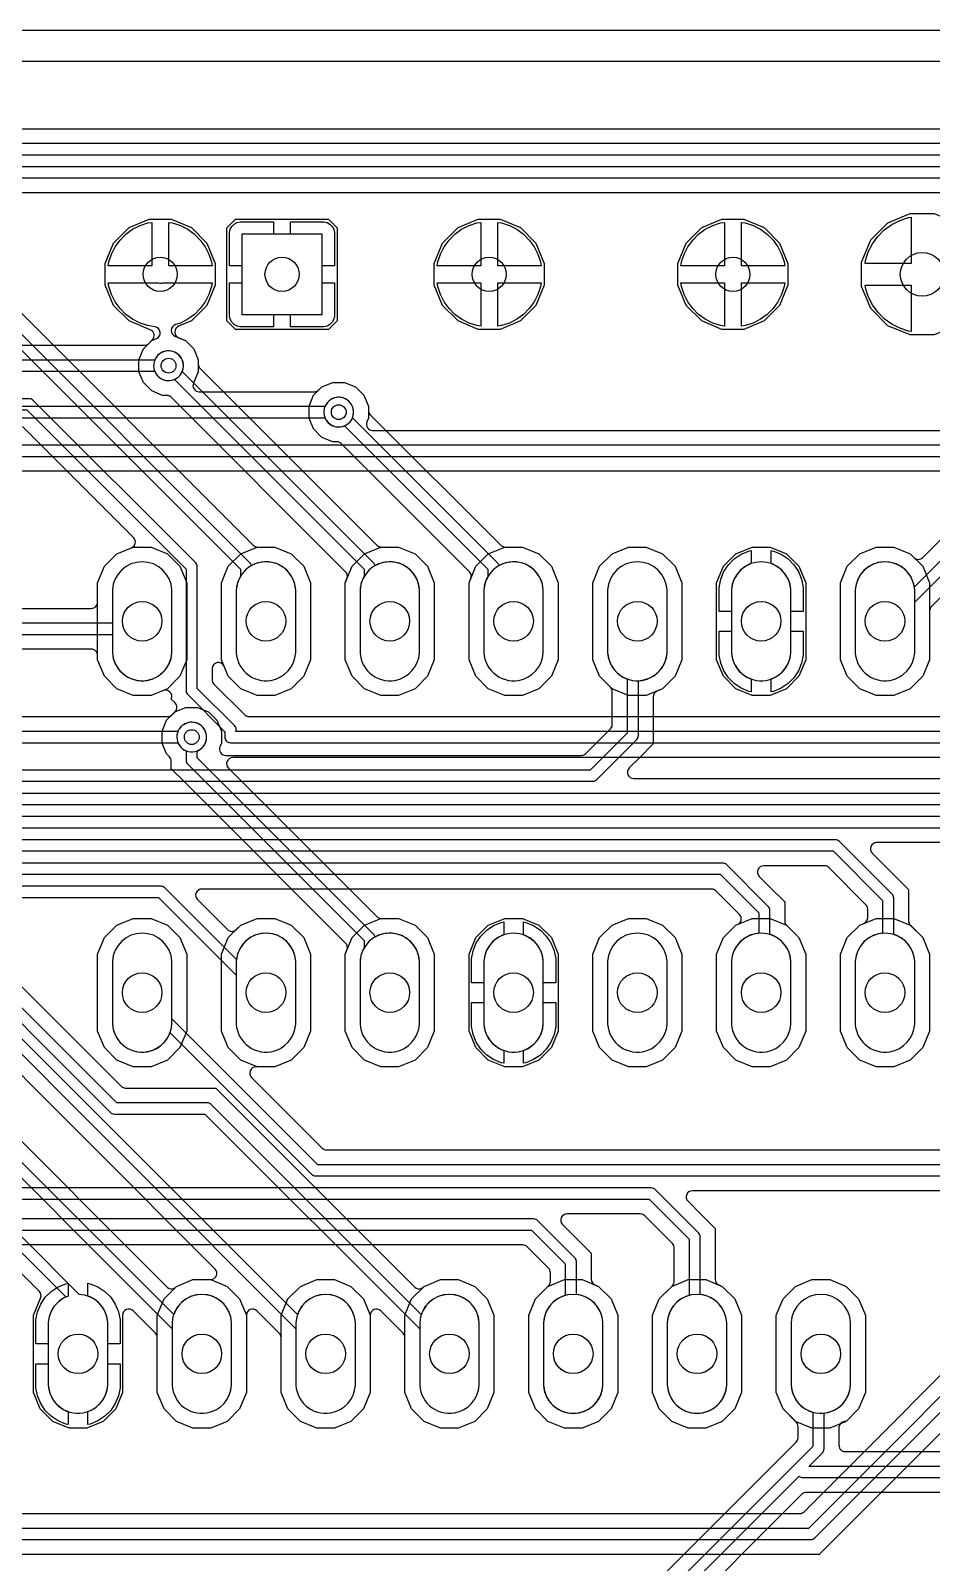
# Model space of a CAD drawing. Header units: millimetres. Extents: x -48 to 87, y -44 to 44.
# Drawn here: x 50.19 to 68.67, y 13.07 to 44.5 of the extents above; entities that cross this region are included whole.
import ezdxf

# ---------------------------------------------------------------- set-up
doc = ezdxf.new("R2010")
doc.units = ezdxf.units.MM

msp = doc.modelspace()

# ---------------------------------------------------------------- linework, layer by layer
at = {"layer": '16_copper'}
for points in [[(86.365, -19.5), (86.365, 42.468, 0.019634), (86.365, 42.478), (86.349, 42.677, 0.05898), (86.343, 42.706), (86.22, 43.084, 0.078702), (86.202, 43.119), (85.969, 43.441, 0.078694), (85.941, 43.469), (85.619, 43.702, 0.078712), (85.584, 43.72), (85.206, 43.843, 0.058974), (85.177, 43.849), (84.978, 43.865, 0.019634), (84.968, 43.865), (-46.07, 43.865, 0.019634)], [(31.584, 41.399), (32.521, 40.461, 0.198912), (32.611, 40.424), (38.725, 40.424, 0.198912), (38.815, 40.461), (40.841, 42.488), (69.547, 42.488)], [(69.374, 42.183), (41.015, 42.183, 0.198912), (40.934, 42.15), (38.904, 40.119), (32.432, 40.119), (30.753, 41.799)], [(32.385, 39.891), (38.951, 39.891, 0.198912), (39.032, 39.924), (41.062, 41.954), (69.326, 41.954)], [(69.215, 41.707), (41.77, 41.707, 0.198912), (41.689, 41.673), (39.659, 39.643), (32.192, 39.643, 0.9287)], [(32.192, 39.414), (39.707, 39.414, 0.198912), (39.787, 39.448), (41.818, 41.478), (69.168, 41.478)], [(68.989, 41.173), (41.997, 41.173, 0.198912)], [(49.545, 39.154), (54.758, 33.941, 0.198912), (54.848, 33.904), (55.204, 33.904), (55.54, 33.765), (55.797, 33.508), (55.936, 33.171), (55.936, 31.589), (55.797, 31.252), (55.54, 30.995), (55.204, 30.856), (54.84, 30.856), (54.504, 30.995), (54.247, 31.252), (54.162, 31.457, 0.820683), (53.918, 31.408), (53.918, 31.182, 0.198912), (53.955, 31.093), (54.588, 30.46, 0.198912), (54.677, 30.423), (73.516, 30.423)], [(49.324, 38.621), (54.496, 33.449), (54.496, 33.298, 0.118971), (54.412, 33.024), (54.412, 31.736), (54.42, 31.668), (54.435, 31.601), (54.458, 31.537), (54.488, 31.475), (54.524, 31.417), (54.567, 31.364), (54.615, 31.315), (54.669, 31.272), (54.727, 31.236), (54.788, 31.206), (54.853, 31.184), (54.92, 31.168), (54.988, 31.161), (55.056, 31.161), (55.124, 31.168, 0.349916), (55.632, 31.736), (55.632, 33.024, 0.516612), (54.788, 33.554), (54.727, 33.524, -0.001896), (54.721, 33.522), (54.721, 33.523, 0.138735), (54.691, 33.577), (49.452, 38.816, 0.198912)], [(73.343, 30.118), (54.407, 30.118, 0.297403), (54.373, 30.243), (53.613, 31.004), (53.613, 33.496, 0.198912), (53.58, 33.577), (50.246, 36.911, 0.198912), (50.165, 36.944), (10.668, 36.944, 0.198912)], [(10.715, 36.716), (50.118, 36.716), (53.384, 33.449), (53.384, 30.956, 0.198912), (53.418, 30.875), (54.178, 30.115), (54.178, 30.004, 0.414214), (54.293, 29.889), (73.295, 29.889)], [(69.131, 33.137), (68.674, 32.68, 0.198912), (68.636, 32.59), (68.636, 31.589), (68.497, 31.252), (68.24, 30.995), (67.904, 30.856), (67.54, 30.856), (67.204, 30.995), (66.947, 31.252), (66.808, 31.589), (66.808, 33.171), (66.947, 33.508), (67.204, 33.765), (67.54, 33.904), (67.904, 33.904), (68.24, 33.765), (68.317, 33.688, 0.414219), (68.496, 33.688), (71.426, 36.617, 0.198912)], [(44.118, 32.645), (51.441, 32.645, 0.414214), (51.568, 32.772), (51.568, 33.171), (51.707, 33.508), (51.964, 33.765), (52.265, 33.889, 0.534512), (52.306, 34.096), (50.029, 36.374, 0.198912)], [(36.786, 11.636), (36.786, 24.559), (44.339, 32.112), (51.872, 32.112), (51.872, 31.736, 0.945417), (53.092, 31.736), (53.092, 33.024, 0.945417), (51.872, 33.024), (51.872, 32.341), (44.291, 32.341, 0.198912), (44.21, 32.307), (36.59, 24.687, 0.198912), (36.557, 24.606), (36.557, 11.589, 0.198912)], [(73.116, 29.585), (54.341, 29.585, 0.668179), (54.251, 29.368), (57.298, 26.321, 0.198912), (57.388, 26.284), (57.744, 26.284), (58.08, 26.145), (58.337, 25.888), (58.476, 25.551), (58.476, 23.969), (58.337, 23.632), (58.08, 23.375), (57.744, 23.236), (57.38, 23.236), (57.044, 23.375), (56.787, 23.632), (56.648, 23.969), (56.648, 25.551), (56.684, 25.639, 0.303353), (56.656, 25.777), (53.362, 29.071), (53.08, 29.354), (53.08, 29.508, 0.198912), (53.042, 29.598), (52.982, 29.658), (52.889, 29.882), (52.889, 30.125), (52.982, 30.349), (53.158, 30.525, 0.414219), (53.158, 30.705), (53.08, 30.783, 0.675188), (52.904, 30.955), (52.664, 30.856), (52.3, 30.856), (51.964, 30.995), (51.707, 31.252), (51.568, 31.589), (51.568, 31.68, 0.414214), (51.441, 31.807), (44.517, 31.807, 0.198912)], [(48.38, 25.754), (51.83, 22.303, 0.198912), (51.911, 22.269), (53.769, 22.269), (58.176, 17.862), (58.176, 16.704), (58.184, 16.636), (58.199, 16.569), (58.222, 16.505), (58.252, 16.443), (58.288, 16.385), (58.331, 16.332), (58.379, 16.283), (58.433, 16.24), (58.491, 16.204), (58.552, 16.174), (58.617, 16.152), (58.684, 16.136), (58.752, 16.129), (58.82, 16.129), (58.888, 16.136, 0.349916), (59.396, 16.704), (59.396, 17.992, 0.824944), (58.209, 18.153), (53.897, 22.465, 0.198912), (53.816, 22.498), (51.959, 22.498), (48.541, 25.915, 0.928698)], [(48.907, 25.981), (52.048, 22.84, 0.198912), (52.137, 22.803), (53.99, 22.803), (54.273, 22.52), (58.074, 18.719, 0.284783), (58.204, 18.688), (58.216, 18.693, 0.113734), (58.268, 18.733), (58.604, 18.872), (58.968, 18.872), (59.304, 18.733), (59.561, 18.476), (59.7, 18.139), (59.7, 16.557), (59.561, 16.22), (59.304, 15.963), (58.968, 15.824), (58.604, 15.824), (58.268, 15.963), (58.011, 16.22), (57.872, 16.557), (57.872, 17.683, 0.198912), (57.834, 17.773), (57.377, 18.23, 0.668179), (57.16, 18.14), (57.16, 16.557), (57.021, 16.22), (56.764, 15.963), (56.428, 15.824), (56.064, 15.824), (55.728, 15.963), (55.471, 16.22), (55.332, 16.557), (55.332, 17.683, 0.198912), (55.294, 17.773), (54.837, 18.23, 0.668179), (54.62, 18.14), (54.62, 16.557), (54.481, 16.22), (54.224, 15.963), (53.888, 15.824), (53.524, 15.824), (53.188, 15.963), (52.931, 16.22), (52.792, 16.557), (52.792, 17.683, 0.198912), (52.754, 17.773), (52.297, 18.23, 0.668179), (52.08, 18.14), (52.08, 16.557), (51.941, 16.22), (51.684, 15.963), (51.348, 15.824), (50.984, 15.824), (50.648, 15.963), (50.391, 16.22), (50.252, 16.557), (50.252, 18.139), (50.398, 18.494, 0.303346), (50.371, 18.632), (48.632, 20.372, 0.198912)], [(48.848, 24.651), (55.636, 17.862), (55.636, 16.704), (55.644, 16.636), (55.659, 16.569), (55.682, 16.505), (55.712, 16.443), (55.748, 16.385), (55.791, 16.332), (55.839, 16.283), (55.893, 16.24), (55.951, 16.204), (56.012, 16.174), (56.077, 16.152), (56.144, 16.136), (56.212, 16.129), (56.28, 16.129), (56.348, 16.136, 0.349916), (56.856, 16.704), (56.856, 17.992, 0.824944), (55.669, 18.153), (48.976, 24.846, 0.198912)], [(49.172, 22.541), (52.994, 18.719, 0.284783), (53.124, 18.688), (53.136, 18.693, 0.113734), (53.188, 18.733), (53.524, 18.872), (53.889, 18.872, 0.668179), (53.979, 19.089), (48.759, 24.309, 0.198912)], [(48.371, 22.587), (53.096, 17.862), (53.096, 16.704), (53.104, 16.636), (53.119, 16.569), (53.142, 16.505), (53.172, 16.443), (53.208, 16.385), (53.251, 16.332), (53.299, 16.283), (53.353, 16.24), (53.411, 16.204), (53.472, 16.174), (53.537, 16.152), (53.604, 16.136), (53.672, 16.129), (53.74, 16.129), (53.808, 16.136, 0.349916), (54.316, 16.704), (54.316, 17.992, 0.824944), (53.129, 18.153), (48.5, 22.782, 0.198912)], [(48.721, 20.714), (50.919, 18.515, 0.281573), (50.556, 17.992), (50.556, 16.704), (50.564, 16.636), (50.579, 16.569), (50.602, 16.505), (50.632, 16.443), (50.668, 16.385), (50.711, 16.332), (50.759, 16.283), (50.813, 16.24), (50.871, 16.204), (50.932, 16.174), (50.997, 16.152), (51.064, 16.136), (51.132, 16.129), (51.2, 16.129), (51.268, 16.136, 0.349916), (51.776, 16.704), (51.776, 17.992, 0.386317), (51.19, 18.567), (48.849, 20.909, 0.198912)], [(62.446, 12.08), (65.504, 15.138), (65.504, 15.138), (65.824, 15.458), (65.901, 15.535, 0.198908), (65.938, 15.625), (65.938, 15.86, 0.198912), (65.901, 15.95), (65.631, 16.22), (65.492, 16.557), (65.492, 18.139), (65.631, 18.476), (65.888, 18.733), (66.224, 18.872), (66.588, 18.872), (66.924, 18.733), (67.181, 18.476), (67.32, 18.139), (67.32, 16.557), (67.181, 16.22), (66.924, 15.963, 0.455438), (66.777, 15.817), (66.777, 15.469, 0.414214), (66.904, 15.342), (80.578, 15.342, 0.198912)], [(80.756, 15.037), (66.157, 15.037), (66.438, 15.318, 0.198912), (66.472, 15.399), (66.472, 16.132, 0.366884), (67.016, 16.704), (67.016, 17.992, 0.945417), (65.796, 17.992), (65.796, 16.704, 0.321608), (66.243, 16.15), (66.243, 15.446), (62.784, 11.987)], [(62.979, 11.859), (65.961, 14.84, 0.194255), (66.04, 14.808), (80.804, 14.808, 0.198912)], [(80.977, 14.503), (66.107, 14.503, 0.198912), (66.018, 14.466), (63.321, 11.77, 0.198912)]]:
    msp.add_lwpolyline(points, format="xyb", dxfattribs=at)
for points in [[(51.787, 39.675), (51.799, 39.753), (51.852, 39.914), (51.929, 40.066), (52.029, 40.203), (52.149, 40.323), (52.286, 40.423), (52.438, 40.5), (52.599, 40.553), (52.677, 40.565), (52.677, 39.675)], [(53.027, 39.675), (53.027, 40.565), (53.105, 40.553), (53.266, 40.5), (53.418, 40.423), (53.555, 40.323), (53.675, 40.203), (53.775, 40.066), (53.852, 39.914), (53.905, 39.753), (53.917, 39.675)], [(54.4, 38.37), (54.222, 38.548), (54.222, 40.452), (54.4, 40.63), (56.304, 40.63), (56.482, 40.452), (56.482, 38.548), (56.304, 38.37)], [(59.377, 38.37), (58.962, 38.542), (58.644, 38.86), (58.472, 39.275), (58.472, 39.725), (58.644, 40.14), (58.962, 40.458), (59.377, 40.63), (59.827, 40.63), (60.242, 40.458), (60.56, 40.14), (60.732, 39.725), (60.732, 39.275), (60.56, 38.86), (60.242, 38.542), (59.827, 38.37)], [(63.537, 39.675), (63.549, 39.753), (63.602, 39.914), (63.679, 40.066), (63.779, 40.203), (63.899, 40.323), (64.036, 40.423), (64.188, 40.5), (64.349, 40.553), (64.427, 40.565), (64.427, 39.675)], [(64.777, 39.675), (64.777, 40.565), (64.855, 40.553), (65.016, 40.5), (65.168, 40.423), (65.305, 40.323), (65.425, 40.203), (65.525, 40.066), (65.602, 39.914), (65.655, 39.753), (65.667, 39.675)], [(68.238, 38.255), (67.781, 38.445), (67.431, 38.795), (67.241, 39.252), (67.241, 39.748), (67.431, 40.205), (67.781, 40.555), (68.238, 40.745), (68.734, 40.745), (69.191, 40.555), (69.541, 40.205), (69.731, 39.748), (69.731, 39.252), (69.541, 38.795), (69.191, 38.445), (68.734, 38.255)], [(56.178, 40.326), (54.527, 40.326), (54.527, 38.675), (56.178, 38.675)], [(64.349, 38.447), (64.188, 38.5), (64.036, 38.577), (63.899, 38.677), (63.779, 38.797), (63.679, 38.934), (63.602, 39.086), (63.549, 39.247), (63.537, 39.325), (64.427, 39.325), (64.427, 38.435)], [(64.777, 39.325), (65.667, 39.325), (65.655, 39.247), (65.602, 39.086), (65.525, 38.934), (65.425, 38.797), (65.305, 38.677), (65.168, 38.577), (65.016, 38.5), (64.855, 38.447), (64.777, 38.435)], [(62.46, 30.856), (62.124, 30.995), (61.867, 31.252), (61.728, 31.589), (61.728, 33.171), (61.867, 33.508), (62.124, 33.765), (62.46, 33.904), (62.824, 33.904), (63.16, 33.765), (63.417, 33.508), (63.556, 33.171), (63.556, 31.589), (63.417, 31.252), (63.16, 30.995), (62.824, 30.856)], [(65, 30.856), (64.664, 30.995), (64.407, 31.252), (64.268, 31.589), (64.268, 33.171), (64.407, 33.508), (64.664, 33.765), (65, 33.904), (65.364, 33.904), (65.7, 33.765), (65.957, 33.508), (66.096, 33.171), (66.096, 31.589), (65.957, 31.252), (65.7, 30.995), (65.364, 30.856)], [(52.3, 23.236), (51.964, 23.375), (51.707, 23.632), (51.568, 23.969), (51.568, 25.551), (51.707, 25.888), (51.964, 26.145), (52.3, 26.284), (52.664, 26.284), (53, 26.145), (53.257, 25.888), (53.396, 25.551), (53.396, 23.969), (53.257, 23.632), (53, 23.375), (52.664, 23.236)], [(54.84, 23.236), (54.504, 23.375), (54.247, 23.632), (54.108, 23.969), (54.108, 25.551), (54.247, 25.888), (54.504, 26.145), (54.84, 26.284), (55.204, 26.284), (55.54, 26.145), (55.797, 25.888), (55.936, 25.551), (55.936, 23.969), (55.797, 23.632), (55.54, 23.375), (55.204, 23.236)], [(62.46, 23.236), (62.124, 23.375), (61.867, 23.632), (61.728, 23.969), (61.728, 25.551), (61.867, 25.888), (62.124, 26.145), (62.46, 26.284), (62.824, 26.284), (63.16, 26.145), (63.417, 25.888), (63.556, 25.551), (63.556, 23.969), (63.417, 23.632), (63.16, 23.375), (62.824, 23.236)], [(65, 23.236), (64.664, 23.375), (64.407, 23.632), (64.268, 23.969), (64.268, 25.551), (64.407, 25.888), (64.664, 26.145), (65, 26.284), (65.364, 26.284), (65.7, 26.145), (65.957, 25.888), (66.096, 25.551), (66.096, 23.969), (65.957, 23.632), (65.7, 23.375), (65.364, 23.236)], [(67.54, 23.236), (67.204, 23.375), (66.947, 23.632), (66.808, 23.969), (66.808, 25.551), (66.947, 25.888), (67.204, 26.145), (67.54, 26.284), (67.904, 26.284), (68.24, 26.145), (68.497, 25.888), (68.636, 25.551), (68.636, 23.969), (68.497, 23.632), (68.24, 23.375), (67.904, 23.236)], [(61.144, 15.824), (60.808, 15.963), (60.551, 16.22), (60.412, 16.557), (60.412, 18.139), (60.551, 18.476), (60.808, 18.733), (61.144, 18.872), (61.508, 18.872), (61.844, 18.733), (62.101, 18.476), (62.24, 18.139), (62.24, 16.557), (62.101, 16.22), (61.844, 15.963), (61.508, 15.824)], [(63.684, 15.824), (63.348, 15.963), (63.091, 16.22), (62.952, 16.557), (62.952, 18.139), (63.091, 18.476), (63.348, 18.733), (63.684, 18.872), (64.048, 18.872), (64.384, 18.733), (64.641, 18.476), (64.78, 18.139), (64.78, 16.557), (64.641, 16.22), (64.384, 15.963), (64.048, 15.824)]]:
    msp.add_lwpolyline(points, close=True, dxfattribs=at)
for points in [[(57.38, 30.856), (57.044, 30.995), (56.787, 31.252), (56.648, 31.589), (56.648, 33.171), (56.684, 33.259, 0.303353), (56.656, 33.397), (53.077, 36.977, 0.198912), (52.987, 37.014), (52.901, 37.014), (52.677, 37.107), (52.506, 37.278), (52.413, 37.502), (52.413, 37.745), (52.506, 37.969), (52.677, 38.141), (52.775, 38.181, 0.75698), (52.746, 38.424), (52.599, 38.447), (52.438, 38.5), (52.286, 38.577), (52.149, 38.677), (52.029, 38.797), (51.929, 38.934), (51.852, 39.086), (51.799, 39.247), (51.787, 39.325), (52.804, 39.325), (52.817, 39.326, 0.147207), (52.9, 39.325), (53.917, 39.325), (53.905, 39.247), (53.852, 39.086), (53.775, 38.934), (53.675, 38.797), (53.555, 38.677), (53.418, 38.577), (53.266, 38.5), (53.165, 38.467, 0.696969), (53.155, 38.228), (53.368, 38.141), (53.539, 37.969), (53.632, 37.745), (53.632, 37.659, 0.198912), (53.669, 37.57), (57.298, 33.941, 0.198912), (57.388, 33.904), (57.744, 33.904), (58.08, 33.765), (58.337, 33.508), (58.476, 33.171), (58.476, 31.589), (58.337, 31.252), (58.08, 30.995), (57.744, 30.856)], [(57.664, 31.168, 0.349916), (58.172, 31.736), (58.172, 33.024, 0.516612), (57.328, 33.554), (57.267, 33.524, -0.001896), (57.261, 33.522), (57.261, 33.523, 0.138735), (57.231, 33.577), (53.304, 37.504, 0.928698), (52.762, 37.784), (52.74, 37.741, 0.671538), (53.142, 37.343), (57.036, 33.449), (57.036, 33.298, 0.118971), (56.952, 33.024), (56.952, 31.736), (56.96, 31.668), (56.975, 31.601), (56.998, 31.537), (57.028, 31.475), (57.064, 31.417), (57.107, 31.364), (57.155, 31.315), (57.209, 31.272), (57.267, 31.236), (57.328, 31.206), (57.393, 31.184), (57.46, 31.168), (57.528, 31.161), (57.596, 31.161)], [(59.92, 30.856), (59.584, 30.995), (59.327, 31.252), (59.188, 31.589), (59.188, 33.171), (59.224, 33.259, 0.303353), (59.196, 33.397), (56.569, 36.024, 0.198912), (56.479, 36.062), (56.394, 36.062), (56.17, 36.154), (55.998, 36.326), (55.905, 36.55), (55.905, 36.793), (55.998, 37.017), (56.17, 37.188), (56.394, 37.281), (56.636, 37.281), (56.86, 37.188), (57.032, 37.017), (57.125, 36.793), (57.125, 36.707, 0.198912), (57.162, 36.617), (59.838, 33.941, 0.198912), (59.928, 33.904), (60.284, 33.904), (60.62, 33.765), (60.877, 33.508), (61.016, 33.171), (61.016, 31.589), (60.877, 31.252), (60.62, 30.995), (60.284, 30.856)], [(60.204, 31.168, 0.349916), (60.712, 31.736), (60.712, 33.024, 0.516612), (59.868, 33.554), (59.807, 33.524, -0.001896), (59.801, 33.522), (59.801, 33.523, 0.138735), (59.771, 33.577), (56.796, 36.552, 0.928698), (56.254, 36.831), (56.233, 36.788, 0.671538), (56.635, 36.39), (59.576, 33.449), (59.576, 33.298, 0.118971), (59.492, 33.024), (59.492, 31.736), (59.5, 31.668), (59.515, 31.601), (59.538, 31.537), (59.568, 31.475), (59.604, 31.417), (59.647, 31.364), (59.695, 31.315), (59.749, 31.272), (59.807, 31.236), (59.868, 31.206), (59.933, 31.184), (60, 31.168), (60.068, 31.161), (60.136, 31.161)], [(67.824, 31.168, 0.349916), (68.332, 31.736), (68.332, 32.769), (71.953, 36.39, 0.928698), (72.232, 36.932), (72.19, 36.954, 0.671538), (71.791, 36.552), (68.325, 33.085, 0.898688), (67.112, 33.024), (67.112, 31.736), (67.12, 31.668), (67.135, 31.601), (67.158, 31.537), (67.188, 31.475), (67.224, 31.417), (67.267, 31.364), (67.315, 31.315), (67.369, 31.272), (67.427, 31.236), (67.488, 31.206), (67.553, 31.184), (67.62, 31.168), (67.688, 31.161), (67.756, 31.161)], [(62.744, 31.168, 0.349916), (63.252, 31.736), (63.252, 33.024, 0.945417), (62.032, 33.024), (62.032, 31.736), (62.04, 31.668), (62.055, 31.601), (62.078, 31.537), (62.108, 31.475), (62.144, 31.417), (62.187, 31.364), (62.235, 31.315), (62.289, 31.272), (62.347, 31.236), (62.408, 31.206), (62.473, 31.184), (62.54, 31.168), (62.608, 31.161), (62.676, 31.161)], [(65.284, 31.168, 0.349916), (65.792, 31.736), (65.792, 33.024, 0.945417), (64.572, 33.024), (64.572, 31.736), (64.58, 31.668), (64.595, 31.601), (64.618, 31.537), (64.648, 31.475), (64.684, 31.417), (64.727, 31.364), (64.775, 31.315), (64.829, 31.272), (64.887, 31.236), (64.948, 31.206), (65.013, 31.184), (65.08, 31.168), (65.148, 31.161), (65.216, 31.161)], [(57.664, 23.548, 0.349916), (58.172, 24.116), (58.172, 25.404, 0.516612), (57.328, 25.934), (57.267, 25.904, -0.001896), (57.261, 25.902), (57.261, 25.903, 0.138735), (57.231, 25.957), (53.613, 29.575), (53.613, 29.72, 0.9287), (53.427, 30.301), (53.382, 30.286, 0.671536), (53.384, 29.72), (53.384, 29.527, 0.198912), (53.418, 29.447), (57.036, 25.829), (57.036, 25.678, 0.118971), (56.952, 25.404), (56.952, 24.116), (56.96, 24.048), (56.975, 23.981), (56.998, 23.917), (57.028, 23.855), (57.064, 23.797), (57.107, 23.744), (57.155, 23.695), (57.209, 23.652), (57.267, 23.616), (57.328, 23.586), (57.393, 23.564), (57.46, 23.548), (57.528, 23.541), (57.596, 23.541)], [(59.238, 24.963), (59.238, 25.455), (59.272, 25.621), (59.337, 25.779), (59.431, 25.92), (59.551, 26.04), (59.693, 26.135), (59.85, 26.2), (59.899, 26.21), (59.899, 25.944, 0.302461), (59.492, 25.404), (59.492, 24.963)], [(60.712, 24.963), (60.712, 25.404, 0.302463), (60.305, 25.944), (60.305, 26.21), (60.354, 26.2), (60.511, 26.135), (60.653, 26.04), (60.773, 25.92), (60.867, 25.779), (60.932, 25.621), (60.966, 25.455), (60.966, 24.963)], [(52.584, 23.548, 0.349916), (53.092, 24.116), (53.092, 25.404, 0.945417), (51.872, 25.404), (51.872, 24.116), (51.88, 24.048), (51.895, 23.981), (51.918, 23.917), (51.948, 23.855), (51.984, 23.797), (52.027, 23.744), (52.075, 23.695), (52.129, 23.652), (52.187, 23.616), (52.248, 23.586), (52.313, 23.564), (52.38, 23.548), (52.448, 23.541), (52.516, 23.541)], [(55.124, 23.548, 0.349916), (55.632, 24.116), (55.632, 25.404, 0.945417), (54.412, 25.404), (54.412, 24.116), (54.42, 24.048), (54.435, 23.981), (54.458, 23.917), (54.488, 23.855), (54.524, 23.797), (54.567, 23.744), (54.615, 23.695), (54.669, 23.652), (54.727, 23.616), (54.788, 23.586), (54.853, 23.564), (54.92, 23.548), (54.988, 23.541), (55.056, 23.541)], [(62.744, 23.548, 0.349916), (63.252, 24.116), (63.252, 25.404, 0.945417), (62.032, 25.404), (62.032, 24.116), (62.04, 24.048), (62.055, 23.981), (62.078, 23.917), (62.108, 23.855), (62.144, 23.797), (62.187, 23.744), (62.235, 23.695), (62.289, 23.652), (62.347, 23.616), (62.408, 23.586), (62.473, 23.564), (62.54, 23.548), (62.608, 23.541), (62.676, 23.541)], [(65.284, 23.548, 0.349916), (65.792, 24.116), (65.792, 25.404, 0.945417), (64.572, 25.404), (64.572, 24.116), (64.58, 24.048), (64.595, 23.981), (64.618, 23.917), (64.648, 23.855), (64.684, 23.797), (64.727, 23.744), (64.775, 23.695), (64.829, 23.652), (64.887, 23.616), (64.948, 23.586), (65.013, 23.564), (65.08, 23.548), (65.148, 23.541), (65.216, 23.541)], [(67.824, 23.548, 0.349916), (68.332, 24.116), (68.332, 25.404, 0.945417), (67.112, 25.404), (67.112, 24.116), (67.12, 24.048), (67.135, 23.981), (67.158, 23.917), (67.188, 23.855), (67.224, 23.797), (67.267, 23.744), (67.315, 23.695), (67.369, 23.652), (67.427, 23.616), (67.488, 23.586), (67.553, 23.564), (67.62, 23.548), (67.688, 23.541), (67.756, 23.541)], [(59.85, 23.32), (59.693, 23.385), (59.551, 23.48), (59.431, 23.6), (59.337, 23.741), (59.272, 23.899), (59.238, 24.065), (59.238, 24.557), (59.492, 24.557), (59.492, 24.116, 0.302461), (59.899, 23.576), (59.899, 23.31)], [(60.305, 23.576, 0.302463), (60.712, 24.116), (60.712, 24.557), (60.966, 24.557), (60.966, 24.065), (60.932, 23.899), (60.867, 23.741), (60.773, 23.6), (60.653, 23.48), (60.511, 23.385), (60.354, 23.32), (60.305, 23.31)], [(61.428, 16.136, 0.349916), (61.936, 16.704), (61.936, 17.992, 0.945417), (60.716, 17.992), (60.716, 16.704), (60.724, 16.636), (60.739, 16.569), (60.762, 16.505), (60.792, 16.443), (60.828, 16.385), (60.871, 16.332), (60.919, 16.283), (60.973, 16.24), (61.031, 16.204), (61.092, 16.174), (61.157, 16.152), (61.224, 16.136), (61.292, 16.129), (61.36, 16.129)], [(63.968, 16.136, 0.349916), (64.476, 16.704), (64.476, 17.992, 0.945417), (63.256, 17.992), (63.256, 16.704), (63.264, 16.636), (63.279, 16.569), (63.302, 16.505), (63.332, 16.443), (63.368, 16.385), (63.411, 16.332), (63.459, 16.283), (63.513, 16.24), (63.571, 16.204), (63.632, 16.174), (63.697, 16.152), (63.764, 16.136), (63.832, 16.129), (63.9, 16.129)]]:
    msp.add_lwpolyline(points, format="xyb", close=True, dxfattribs=at)
at = {"layer": '1_copper'}
for points in [[(86.365, -19.5), (86.365, 42.468, 0.019634), (86.365, 42.478), (86.349, 42.677, 0.05898), (86.343, 42.706), (86.22, 43.084, 0.078702), (86.202, 43.119), (85.969, 43.441, 0.078694), (85.941, 43.469), (85.619, 43.702, 0.078702), (85.584, 43.72), (85.206, 43.843, 0.05898), (85.177, 43.849), (84.978, 43.865, 0.019634), (84.968, 43.865), (29.583, 43.865, 0.668179)], [(37.532, 38.043), (52.527, 38.043, 0.198908), (52.617, 38.08), (52.69, 38.154, 0.534517), (52.649, 38.361), (52.212, 38.542), (51.894, 38.86), (51.722, 39.275), (51.722, 39.725), (51.894, 40.14), (52.212, 40.458), (52.627, 40.63), (53.077, 40.63), (53.492, 40.458), (53.81, 40.14), (53.982, 39.725), (53.982, 39.275), (53.81, 38.86), (53.492, 38.542), (53.229, 38.433, 0.668186), (53.229, 38.198), (53.368, 38.141), (53.539, 37.969), (53.632, 37.745), (53.632, 37.502), (53.534, 37.266, 0.534518), (53.651, 37.09), (56.019, 37.09, 0.198912), (56.109, 37.128), (56.17, 37.188), (56.394, 37.281), (56.636, 37.281), (56.86, 37.188), (57.032, 37.017), (57.125, 36.793), (57.125, 36.55), (57.092, 36.472, 0.534511), (57.21, 36.297), (69.706, 36.297)], [(37.306, 37.509), (52.739, 37.509), (52.74, 37.507), (52.762, 37.464), (52.79, 37.425), (52.824, 37.391), (52.863, 37.363), (52.905, 37.341), (52.951, 37.326), (52.999, 37.319), (53.046, 37.319), (53.094, 37.326, 1), (52.951, 37.921), (52.905, 37.906, 0.201323), (52.739, 37.738), (37.354, 37.738)], [(30.613, 34.42), (32.75, 36.557), (56.232, 36.557, 0.9287), (56.812, 36.743), (56.797, 36.788, 0.671536), (56.232, 36.786), (32.703, 36.786, 0.198912), (32.622, 36.752), (30.559, 34.69, 0.194261)], [(69.532, 35.992), (39.417, 35.992), (39.133, 36.276, 0.198912), (39.053, 36.309), (34.766, 36.309, 0.198912), (34.685, 36.276), (32.939, 34.53, 0.443059), (32.933, 34.343), (32.944, 34.319, 0.749871), (33.157, 34.373), (33.151, 34.411), (33.15, 34.417), (34.814, 36.081), (39.005, 36.081), (39.289, 35.797, 0.198912), (39.37, 35.763), (69.485, 35.763)], [(39.914, 30.423), (53.003, 30.423, 0.198912), (53.093, 30.46), (53.153, 30.521), (53.377, 30.613), (53.62, 30.613), (53.844, 30.521), (54.016, 30.349), (54.108, 30.125), (54.108, 29.882), (54.076, 29.805, 0.534511), (54.193, 29.629), (61.496, 29.629, 0.198912), (61.586, 29.666), (62.091, 30.172, 0.198912), (62.128, 30.262), (62.128, 30.938, 0.198912), (62.091, 31.028), (61.867, 31.252), (61.728, 31.589), (61.728, 33.171), (61.867, 33.508), (62.124, 33.765), (62.46, 33.904), (62.824, 33.904), (63.16, 33.765), (63.417, 33.508), (63.556, 33.171), (63.556, 31.589), (63.417, 31.252), (63.16, 30.995), (63.045, 30.948, 0.30335), (62.967, 30.83), (62.967, 29.862), (62.684, 29.579), (62.474, 29.37, 0.668179), (62.564, 29.153), (75.498, 29.153, 0.198912)], [(28.065, 31.794), (36.465, 31.794), (39.607, 28.653, 0.198912), (39.688, 28.619), (75.724, 28.619), (75.736, 28.621, 0.170821), (75.805, 28.653), (77.868, 30.717, 0.198912), (77.902, 30.798), (77.902, 31.161, 0.388504), (78.492, 31.736), (78.492, 33.024, 0.945417), (77.272, 33.024), (77.272, 31.736, 0.29981), (77.673, 31.198), (77.673, 30.845), (75.676, 28.848), (39.735, 28.848), (36.593, 31.99, 0.198912), (36.513, 32.023), (28.065, 32.023, 0.674905)], [(29.845, 32.271), (36.624, 32.271), (39.765, 29.129, 0.198912), (39.846, 29.096), (61.722, 29.096), (61.734, 29.097, 0.170821), (61.803, 29.129), (62.628, 29.955, 0.198912), (62.662, 30.036), (62.662, 31.161, 0.388504), (63.252, 31.736), (63.252, 33.024, 0.945417), (62.032, 33.024), (62.032, 31.736, 0.29981), (62.433, 31.198), (62.433, 30.083), (61.675, 29.324), (39.894, 29.324), (36.752, 32.466, 0.198912), (36.671, 32.499), (29.892, 32.499)], [(74.105, 28.372), (39.259, 28.372), (38.064, 29.567, 0.928698), (37.522, 29.846), (37.5, 29.803, 0.671538), (37.902, 29.405), (39.13, 28.177, 0.198912), (39.211, 28.143), (74.057, 28.143)], [(29.369, 27.667), (66.659, 27.667), (67.672, 26.654), (67.672, 25.977, 0.374275), (67.112, 25.404), (67.112, 24.116), (67.12, 24.048), (67.135, 23.981), (67.158, 23.917), (67.188, 23.855), (67.224, 23.797), (67.267, 23.744), (67.315, 23.695), (67.369, 23.652), (67.427, 23.616), (67.488, 23.586), (67.553, 23.564), (67.62, 23.548), (67.688, 23.541), (67.756, 23.541), (67.824, 23.548, 0.349916), (68.332, 24.116), (68.332, 25.404, 0.314186), (67.901, 25.953), (67.901, 26.702, 0.198912), (67.867, 26.783), (66.788, 27.862, 0.198912), (66.707, 27.896), (29.416, 27.896)], [(73.878, 27.838), (67.549, 27.838, 0.668179), (67.459, 27.622), (67.923, 27.158), (68.205, 26.875), (68.205, 26.232, 0.198912), (68.243, 26.142), (68.497, 25.888), (68.636, 25.551), (68.636, 23.969), (68.497, 23.632), (68.24, 23.375), (67.904, 23.236), (67.54, 23.236), (67.204, 23.375), (66.947, 23.632), (66.808, 23.969), (66.808, 25.551), (66.947, 25.888), (67.204, 26.145), (67.289, 26.18, 0.30335), (67.367, 26.297), (67.367, 26.476, 0.198912), (67.33, 26.565), (66.57, 27.325, 0.198912), (66.481, 27.362), (65.231, 27.362, 0.668179), (65.141, 27.145), (65.383, 26.904), (65.665, 26.621), (65.665, 26.232, 0.198912), (65.703, 26.142), (65.957, 25.888), (66.096, 25.551), (66.096, 23.969), (65.957, 23.632), (65.7, 23.375), (65.364, 23.236), (65, 23.236), (64.664, 23.375), (64.407, 23.632), (64.268, 23.969), (64.268, 25.551), (64.407, 25.888), (64.664, 26.145, 0.621235), (64.736, 26.365), (64.253, 26.849, 0.198912), (64.163, 26.886), (53.706, 26.886, 0.668179), (53.616, 26.669), (54.232, 26.053, 0.414219), (54.412, 26.053), (54.504, 26.145), (54.84, 26.284), (55.204, 26.284), (55.54, 26.145), (55.797, 25.888), (55.936, 25.551), (55.936, 23.969), (55.797, 23.632), (55.54, 23.375), (55.204, 23.236), (54.816, 23.236, 0.668179), (54.726, 23.019), (56.175, 21.57, 0.198912), (56.265, 21.533), (71.929, 21.533)], [(14.923, 27.191), (64.342, 27.191), (65.132, 26.4), (65.132, 25.977, 0.374275), (64.572, 25.404), (64.572, 24.116), (64.58, 24.048), (64.595, 23.981), (64.618, 23.917), (64.648, 23.855), (64.684, 23.797), (64.727, 23.744), (64.775, 23.695), (64.829, 23.652), (64.887, 23.616), (64.948, 23.586), (65.013, 23.564), (65.08, 23.548), (65.148, 23.541), (65.216, 23.541), (65.284, 23.548, 0.349916), (65.792, 24.116), (65.792, 25.404, 0.314186), (65.361, 25.953), (65.361, 26.448, 0.198912), (65.327, 26.529), (64.47, 27.386, 0.198912), (64.389, 27.419), (14.97, 27.419)], [(12.065, 26.714), (52.816, 26.714), (54.412, 25.118), (54.412, 24.116), (54.42, 24.048), (54.435, 23.981), (54.458, 23.917), (54.488, 23.855), (54.524, 23.797), (54.567, 23.744), (54.615, 23.695), (54.669, 23.652), (54.727, 23.616), (54.788, 23.586), (54.853, 23.564), (54.92, 23.548), (54.988, 23.541), (55.056, 23.541), (55.124, 23.548, 0.349916), (55.632, 24.116), (55.632, 25.404, 0.919162), (54.416, 25.438), (52.945, 26.91, 0.198912), (52.864, 26.943), (12.112, 26.943)], [(71.755, 21.228), (56.086, 21.228), (53.092, 24.223), (53.092, 25.404, 0.945417), (51.872, 25.404), (51.872, 24.116, 0.812314), (53.053, 23.938), (55.958, 21.033, 0.198912), (56.039, 20.999), (71.708, 20.999)], [(9.684, 25.444), (41.386, 25.444), (46.274, 20.557, 0.198912), (46.355, 20.523), (62.881, 20.523), (63.703, 19.701), (63.703, 18.546, 0.321608), (63.256, 17.992), (63.256, 16.704, 0.945417), (64.476, 16.704), (64.476, 17.992, 0.366884), (63.932, 18.564), (63.932, 19.748, 0.198912), (63.898, 19.829), (63.009, 20.718, 0.198912), (62.928, 20.752), (46.402, 20.752), (41.515, 25.64, 0.198912), (41.434, 25.673), (9.731, 25.673)], [(71.529, 20.695), (63.771, 20.695, 0.668179), (63.681, 20.478), (63.954, 20.205), (64.237, 19.922), (64.237, 18.879, 0.303347), (64.315, 18.761), (64.384, 18.733), (64.641, 18.476), (64.78, 18.139), (64.78, 16.557), (64.641, 16.22), (64.384, 15.963), (64.048, 15.824), (63.684, 15.824), (63.348, 15.963), (63.091, 16.22), (62.952, 16.557), (62.952, 18.139), (63.091, 18.476), (63.361, 18.746, 0.198912), (63.398, 18.836), (63.398, 19.522, 0.198912), (63.361, 19.612), (62.792, 20.181, 0.198912), (62.702, 20.218), (61.199, 20.218, 0.668179), (61.109, 20.002), (61.414, 19.697), (61.697, 19.414), (61.697, 18.879, 0.303347), (61.775, 18.761), (61.844, 18.733), (62.101, 18.476), (62.24, 18.139), (62.24, 16.557), (62.101, 16.22), (61.844, 15.963), (61.508, 15.824), (61.144, 15.824), (60.808, 15.963), (60.551, 16.22), (60.412, 16.557), (60.412, 18.139), (60.551, 18.476), (60.821, 18.746, 0.198912), (60.858, 18.836), (60.858, 19.014, 0.198912), (60.821, 19.104), (60.379, 19.546, 0.198912), (60.289, 19.583), (39.736, 19.583, 0.668179)], [(39.688, 19.888), (60.468, 19.888), (61.163, 19.193), (61.163, 18.546, 0.321608), (60.716, 17.992), (60.716, 16.704, 0.945417), (61.936, 16.704), (61.936, 17.992, 0.366884), (61.392, 18.564), (61.392, 19.241, 0.198912), (61.358, 19.321), (60.596, 20.083, 0.198912), (60.516, 20.117), (39.735, 20.117)], [(36.159, 11.391), (38.306, 13.538), (66.199, 13.538, 0.198912), (66.28, 13.572), (71.009, 18.301), (71.596, 18.301, 0.264004), (71.694, 18.356), (71.739, 18.431, 1), (71.543, 18.548), (71.531, 18.529), (70.961, 18.529, 0.198912), (70.88, 18.496), (66.151, 13.767), (38.259, 13.767, 0.198912), (38.178, 13.733), (35.997, 11.552)], [(47.208, 14.072), (65.973, 14.072), (65.978, 14.072, 0.187839), (66.062, 14.109), (70.41, 18.456, 0.198912)], [(70.701, 17.562), (66.372, 13.233), (38.485, 13.233, 0.198912), (38.395, 13.196), (37.9, 12.701, 0.668179)]]:
    msp.add_lwpolyline(points, format="xyb", dxfattribs=at)
for points in [[(54.273, 39.675), (54.273, 40.359), (54.29, 40.424), (54.323, 40.481), (54.371, 40.529), (54.428, 40.562), (54.493, 40.579), (55.177, 40.579), (55.177, 40.326), (54.527, 40.326), (54.527, 39.675)], [(56.178, 39.675), (56.178, 40.326), (55.527, 40.326), (55.527, 40.579), (56.211, 40.579), (56.276, 40.562), (56.333, 40.529), (56.381, 40.481), (56.414, 40.424), (56.431, 40.359), (56.431, 39.675)], [(58.537, 39.675), (58.549, 39.753), (58.602, 39.914), (58.679, 40.066), (58.779, 40.203), (58.899, 40.323), (59.036, 40.423), (59.188, 40.5), (59.349, 40.553), (59.427, 40.565), (59.427, 39.675)], [(59.777, 39.675), (59.777, 40.565), (59.855, 40.553), (60.016, 40.5), (60.168, 40.423), (60.305, 40.323), (60.425, 40.203), (60.525, 40.066), (60.602, 39.914), (60.655, 39.753), (60.667, 39.675)], [(64.377, 38.37), (63.962, 38.542), (63.644, 38.86), (63.472, 39.275), (63.472, 39.725), (63.644, 40.14), (63.962, 40.458), (64.377, 40.63), (64.827, 40.63), (65.242, 40.458), (65.56, 40.14), (65.732, 39.725), (65.732, 39.275), (65.56, 38.86), (65.242, 38.542), (64.827, 38.37)], [(67.313, 39.725), (67.322, 39.78), (67.38, 39.958), (67.465, 40.126), (67.575, 40.278), (67.708, 40.411), (67.86, 40.521), (68.028, 40.606), (68.206, 40.664), (68.261, 40.673), (68.261, 39.725)], [(54.493, 38.42), (54.428, 38.438), (54.371, 38.471), (54.323, 38.519), (54.29, 38.576), (54.273, 38.641), (54.273, 39.325), (54.527, 39.325), (54.527, 38.675), (55.177, 38.675), (55.177, 38.42)], [(55.527, 38.42), (55.527, 38.675), (56.178, 38.675), (56.178, 39.325), (56.431, 39.325), (56.431, 38.641), (56.414, 38.576), (56.381, 38.519), (56.333, 38.471), (56.276, 38.438), (56.211, 38.42)], [(59.349, 38.447), (59.188, 38.5), (59.036, 38.577), (58.899, 38.677), (58.779, 38.797), (58.679, 38.934), (58.602, 39.086), (58.549, 39.247), (58.537, 39.325), (59.427, 39.325), (59.427, 38.435)], [(59.777, 39.325), (60.667, 39.325), (60.655, 39.247), (60.602, 39.086), (60.525, 38.934), (60.425, 38.797), (60.305, 38.677), (60.168, 38.577), (60.016, 38.5), (59.855, 38.447), (59.777, 38.435)], [(68.206, 38.336), (68.028, 38.394), (67.86, 38.479), (67.708, 38.589), (67.575, 38.722), (67.465, 38.874), (67.38, 39.042), (67.322, 39.22), (67.313, 39.275), (68.261, 39.275), (68.261, 38.327)], [(52.3, 30.856), (51.964, 30.995), (51.707, 31.252), (51.568, 31.589), (51.568, 33.171), (51.707, 33.508), (51.964, 33.765), (52.3, 33.904), (52.664, 33.904), (53, 33.765), (53.257, 33.508), (53.396, 33.171), (53.396, 31.589), (53.257, 31.252), (53, 30.995), (52.664, 30.856)], [(54.84, 30.856), (54.504, 30.995), (54.247, 31.252), (54.108, 31.589), (54.108, 33.171), (54.247, 33.508), (54.504, 33.765), (54.84, 33.904), (55.204, 33.904), (55.54, 33.765), (55.797, 33.508), (55.936, 33.171), (55.936, 31.589), (55.797, 31.252), (55.54, 30.995), (55.204, 30.856)], [(57.38, 30.856), (57.044, 30.995), (56.787, 31.252), (56.648, 31.589), (56.648, 33.171), (56.787, 33.508), (57.044, 33.765), (57.38, 33.904), (57.744, 33.904), (58.08, 33.765), (58.337, 33.508), (58.476, 33.171), (58.476, 31.589), (58.337, 31.252), (58.08, 30.995), (57.744, 30.856)], [(59.92, 30.856), (59.584, 30.995), (59.327, 31.252), (59.188, 31.589), (59.188, 33.171), (59.327, 33.508), (59.584, 33.765), (59.92, 33.904), (60.284, 33.904), (60.62, 33.765), (60.877, 33.508), (61.016, 33.171), (61.016, 31.589), (60.877, 31.252), (60.62, 30.995), (60.284, 30.856)], [(67.54, 30.856), (67.204, 30.995), (66.947, 31.252), (66.808, 31.589), (66.808, 33.171), (66.947, 33.508), (67.204, 33.765), (67.54, 33.904), (67.904, 33.904), (68.24, 33.765), (68.497, 33.508), (68.636, 33.171), (68.636, 31.589), (68.497, 31.252), (68.24, 30.995), (67.904, 30.856)], [(57.38, 23.236), (57.044, 23.375), (56.787, 23.632), (56.648, 23.969), (56.648, 25.551), (56.787, 25.888), (57.044, 26.145), (57.38, 26.284), (57.744, 26.284), (58.08, 26.145), (58.337, 25.888), (58.476, 25.551), (58.476, 23.969), (58.337, 23.632), (58.08, 23.375), (57.744, 23.236)], [(59.92, 23.236), (59.584, 23.375), (59.327, 23.632), (59.188, 23.969), (59.188, 25.551), (59.327, 25.888), (59.584, 26.145), (59.92, 26.284), (60.284, 26.284), (60.62, 26.145), (60.877, 25.888), (61.016, 25.551), (61.016, 23.969), (60.877, 23.632), (60.62, 23.375), (60.284, 23.236)], [(62.46, 23.236), (62.124, 23.375), (61.867, 23.632), (61.728, 23.969), (61.728, 25.551), (61.867, 25.888), (62.124, 26.145), (62.46, 26.284), (62.824, 26.284), (63.16, 26.145), (63.417, 25.888), (63.556, 25.551), (63.556, 23.969), (63.417, 23.632), (63.16, 23.375), (62.824, 23.236)], [(53.524, 15.824), (53.188, 15.963), (52.931, 16.22), (52.792, 16.557), (52.792, 18.139), (52.931, 18.476), (53.188, 18.733), (53.524, 18.872), (53.888, 18.872), (54.224, 18.733), (54.481, 18.476), (54.62, 18.139), (54.62, 16.557), (54.481, 16.22), (54.224, 15.963), (53.888, 15.824)], [(56.064, 15.824), (55.728, 15.963), (55.471, 16.22), (55.332, 16.557), (55.332, 18.139), (55.471, 18.476), (55.728, 18.733), (56.064, 18.872), (56.428, 18.872), (56.764, 18.733), (57.021, 18.476), (57.16, 18.139), (57.16, 16.557), (57.021, 16.22), (56.764, 15.963), (56.428, 15.824)], [(58.604, 15.824), (58.268, 15.963), (58.011, 16.22), (57.872, 16.557), (57.872, 18.139), (58.011, 18.476), (58.268, 18.733), (58.604, 18.872), (58.968, 18.872), (59.304, 18.733), (59.561, 18.476), (59.7, 18.139), (59.7, 16.557), (59.561, 16.22), (59.304, 15.963), (58.968, 15.824)], [(66.224, 15.824), (65.888, 15.963), (65.631, 16.22), (65.492, 16.557), (65.492, 18.139), (65.631, 18.476), (65.888, 18.733), (66.224, 18.872), (66.588, 18.872), (66.924, 18.733), (67.181, 18.476), (67.32, 18.139), (67.32, 16.557), (67.181, 16.22), (66.924, 15.963), (66.588, 15.824)]]:
    msp.add_lwpolyline(points, close=True, dxfattribs=at)
msp.add_lwpolyline([(69.306, 35.458), (39.196, 35.458)], dxfattribs=at)
for points in [[(53.57, 29.706, 1), (53.427, 30.301), (53.382, 30.286, 0.201323), (53.215, 30.118), (39.735, 30.118), (35.635, 34.218, 0.704614), (35.549, 34.415), (35.393, 34.404, 0.643409), (35.32, 34.209), (39.607, 29.923, 0.198912), (39.688, 29.889), (53.215, 29.889), (53.216, 29.887), (53.238, 29.844), (53.266, 29.805), (53.3, 29.771), (53.339, 29.743), (53.382, 29.721), (53.427, 29.706), (53.475, 29.699), (53.523, 29.699)], [(64.318, 32.583), (64.318, 33.075), (64.352, 33.241), (64.417, 33.399), (64.511, 33.54), (64.631, 33.66), (64.773, 33.755), (64.93, 33.82), (64.979, 33.83), (64.979, 33.564, 0.302461), (64.572, 33.024), (64.572, 32.583)], [(65.792, 32.583), (65.792, 33.024, 0.302463), (65.385, 33.564), (65.385, 33.83), (65.434, 33.82), (65.591, 33.755), (65.733, 33.66), (65.853, 33.54), (65.947, 33.399), (66.012, 33.241), (66.046, 33.075), (66.046, 32.583)], [(52.584, 31.168, 0.349916), (53.092, 31.736), (53.092, 33.024, 0.945417), (51.872, 33.024), (51.872, 31.736), (51.88, 31.668), (51.895, 31.601), (51.918, 31.537), (51.948, 31.475), (51.984, 31.417), (52.027, 31.364), (52.075, 31.315), (52.129, 31.272), (52.187, 31.236), (52.248, 31.206), (52.313, 31.184), (52.38, 31.168), (52.448, 31.161), (52.516, 31.161)], [(55.124, 31.168, 0.349916), (55.632, 31.736), (55.632, 33.024, 0.945417), (54.412, 33.024), (54.412, 31.736), (54.42, 31.668), (54.435, 31.601), (54.458, 31.537), (54.488, 31.475), (54.524, 31.417), (54.567, 31.364), (54.615, 31.315), (54.669, 31.272), (54.727, 31.236), (54.788, 31.206), (54.853, 31.184), (54.92, 31.168), (54.988, 31.161), (55.056, 31.161)], [(57.664, 31.168, 0.349916), (58.172, 31.736), (58.172, 33.024, 0.945417), (56.952, 33.024), (56.952, 31.736), (56.96, 31.668), (56.975, 31.601), (56.998, 31.537), (57.028, 31.475), (57.064, 31.417), (57.107, 31.364), (57.155, 31.315), (57.209, 31.272), (57.267, 31.236), (57.328, 31.206), (57.393, 31.184), (57.46, 31.168), (57.528, 31.161), (57.596, 31.161)], [(60.204, 31.168, 0.349916), (60.712, 31.736), (60.712, 33.024, 0.945417), (59.492, 33.024), (59.492, 31.736), (59.5, 31.668), (59.515, 31.601), (59.538, 31.537), (59.568, 31.475), (59.604, 31.417), (59.647, 31.364), (59.695, 31.315), (59.749, 31.272), (59.807, 31.236), (59.868, 31.206), (59.933, 31.184), (60, 31.168), (60.068, 31.161), (60.136, 31.161)], [(67.824, 31.168, 0.349916), (68.332, 31.736), (68.332, 33.024, 0.945417), (67.112, 33.024), (67.112, 31.736), (67.12, 31.668), (67.135, 31.601), (67.158, 31.537), (67.188, 31.475), (67.224, 31.417), (67.267, 31.364), (67.315, 31.315), (67.369, 31.272), (67.427, 31.236), (67.488, 31.206), (67.553, 31.184), (67.62, 31.168), (67.688, 31.161), (67.756, 31.161)], [(64.93, 30.94), (64.773, 31.005), (64.631, 31.1), (64.511, 31.22), (64.417, 31.361), (64.352, 31.519), (64.318, 31.685), (64.318, 32.177), (64.572, 32.177), (64.572, 31.736, 0.302461), (64.979, 31.196), (64.979, 30.93)], [(65.385, 31.196, 0.302463), (65.792, 31.736), (65.792, 32.177), (66.046, 32.177), (66.046, 31.685), (66.012, 31.519), (65.947, 31.361), (65.853, 31.22), (65.733, 31.1), (65.591, 31.005), (65.434, 30.94), (65.385, 30.93)], [(57.664, 23.548, 0.349916), (58.172, 24.116), (58.172, 25.404, 0.945417), (56.952, 25.404), (56.952, 24.116), (56.96, 24.048), (56.975, 23.981), (56.998, 23.917), (57.028, 23.855), (57.064, 23.797), (57.107, 23.744), (57.155, 23.695), (57.209, 23.652), (57.267, 23.616), (57.328, 23.586), (57.393, 23.564), (57.46, 23.548), (57.528, 23.541), (57.596, 23.541)], [(60.204, 23.548, 0.349916), (60.712, 24.116), (60.712, 25.404, 0.945417), (59.492, 25.404), (59.492, 24.116), (59.5, 24.048), (59.515, 23.981), (59.538, 23.917), (59.568, 23.855), (59.604, 23.797), (59.647, 23.744), (59.695, 23.695), (59.749, 23.652), (59.807, 23.616), (59.868, 23.586), (59.933, 23.564), (60, 23.548), (60.068, 23.541), (60.136, 23.541)], [(62.744, 23.548, 0.349916), (63.252, 24.116), (63.252, 25.404, 0.945417), (62.032, 25.404), (62.032, 24.116), (62.04, 24.048), (62.055, 23.981), (62.078, 23.917), (62.108, 23.855), (62.144, 23.797), (62.187, 23.744), (62.235, 23.695), (62.289, 23.652), (62.347, 23.616), (62.408, 23.586), (62.473, 23.564), (62.54, 23.548), (62.608, 23.541), (62.676, 23.541)], [(50.302, 17.551), (50.302, 18.043), (50.336, 18.209), (50.401, 18.367), (50.495, 18.508), (50.615, 18.628), (50.757, 18.723), (50.914, 18.788), (50.963, 18.798), (50.963, 18.532, 0.302461), (50.556, 17.992), (50.556, 17.551)], [(51.776, 17.551), (51.776, 17.992, 0.302463), (51.369, 18.532), (51.369, 18.798), (51.418, 18.788), (51.575, 18.723), (51.717, 18.628), (51.837, 18.508), (51.931, 18.367), (51.996, 18.209), (52.03, 18.043), (52.03, 17.551)], [(53.808, 16.136, 0.349916), (54.316, 16.704), (54.316, 17.992, 0.945417), (53.096, 17.992), (53.096, 16.704), (53.104, 16.636), (53.119, 16.569), (53.142, 16.505), (53.172, 16.443), (53.208, 16.385), (53.251, 16.332), (53.299, 16.283), (53.353, 16.24), (53.411, 16.204), (53.472, 16.174), (53.537, 16.152), (53.604, 16.136), (53.672, 16.129), (53.74, 16.129)], [(56.348, 16.136, 0.349916), (56.856, 16.704), (56.856, 17.992, 0.945417), (55.636, 17.992), (55.636, 16.704), (55.644, 16.636), (55.659, 16.569), (55.682, 16.505), (55.712, 16.443), (55.748, 16.385), (55.791, 16.332), (55.839, 16.283), (55.893, 16.24), (55.951, 16.204), (56.012, 16.174), (56.077, 16.152), (56.144, 16.136), (56.212, 16.129), (56.28, 16.129)], [(58.888, 16.136, 0.349916), (59.396, 16.704), (59.396, 17.992, 0.945417), (58.176, 17.992), (58.176, 16.704), (58.184, 16.636), (58.199, 16.569), (58.222, 16.505), (58.252, 16.443), (58.288, 16.385), (58.331, 16.332), (58.379, 16.283), (58.433, 16.24), (58.491, 16.204), (58.552, 16.174), (58.617, 16.152), (58.684, 16.136), (58.752, 16.129), (58.82, 16.129)], [(66.508, 16.136, 0.349916), (67.016, 16.704), (67.016, 17.992, 0.945417), (65.796, 17.992), (65.796, 16.704), (65.804, 16.636), (65.819, 16.569), (65.842, 16.505), (65.872, 16.443), (65.908, 16.385), (65.951, 16.332), (65.999, 16.283), (66.053, 16.24), (66.111, 16.204), (66.172, 16.174), (66.237, 16.152), (66.304, 16.136), (66.372, 16.129), (66.44, 16.129)], [(50.914, 15.908), (50.757, 15.973), (50.615, 16.068), (50.495, 16.188), (50.401, 16.329), (50.336, 16.486), (50.302, 16.653), (50.302, 17.145), (50.556, 17.145), (50.556, 16.704, 0.302461), (50.963, 16.164), (50.963, 15.898)], [(51.369, 16.164, 0.302463), (51.776, 16.704), (51.776, 17.145), (52.03, 17.145), (52.03, 16.653), (51.996, 16.486), (51.931, 16.329), (51.837, 16.188), (51.717, 16.068), (51.575, 15.973), (51.418, 15.908), (51.369, 15.898)]]:
    msp.add_lwpolyline(points, format="xyb", close=True, dxfattribs=at)
at = {"layer": 'drills_PTH'}
for centre, radius in [((68.486, 39.5), 0.45), ((52.852, 39.5), 0.35), ((55.352, 39.5), 0.35), ((59.602, 39.5), 0.35), ((64.602, 39.5), 0.35), ((52.482, 32.38), 0.406), ((55.022, 32.38), 0.406), ((57.562, 32.38), 0.406), ((60.102, 32.38), 0.406), ((62.642, 32.38), 0.406), ((65.182, 32.38), 0.406), ((67.722, 32.38), 0.406), ((52.482, 24.76), 0.406), ((55.022, 24.76), 0.406), ((57.562, 24.76), 0.406), ((60.102, 24.76), 0.406), ((62.642, 24.76), 0.406), ((65.182, 24.76), 0.406), ((67.722, 24.76), 0.406), ((51.166, 17.348), 0.406), ((53.706, 17.348), 0.406), ((56.246, 17.348), 0.406), ((58.786, 17.348), 0.406), ((61.326, 17.348), 0.406), ((63.866, 17.348), 0.406), ((66.406, 17.348), 0.406)]:
    msp.add_circle(centre, radius, dxfattribs=at)
at = {"layer": 'drills_via_1_16'}
for centre in [(53.023, 37.624), (56.515, 36.671), (53.499, 30.004)]:
    msp.add_circle(centre, 0.152, dxfattribs=at)
at = {"layer": 'outline'}
msp.add_lwpolyline([(87, -19.5), (87, 42.468), (86.992, 42.645), (86.969, 42.821), (86.931, 42.994), (86.877, 43.163), (86.81, 43.327), (86.728, 43.484), (86.633, 43.634), (86.525, 43.774), (86.405, 43.905), (86.274, 44.025), (86.134, 44.133), (85.984, 44.228), (85.827, 44.31), (85.663, 44.377), (85.494, 44.431), (85.321, 44.469), (85.145, 44.492), (84.968, 44.5), (-46.07, 44.5)], dxfattribs=at)

doc.saveas('drawing.dxf')
